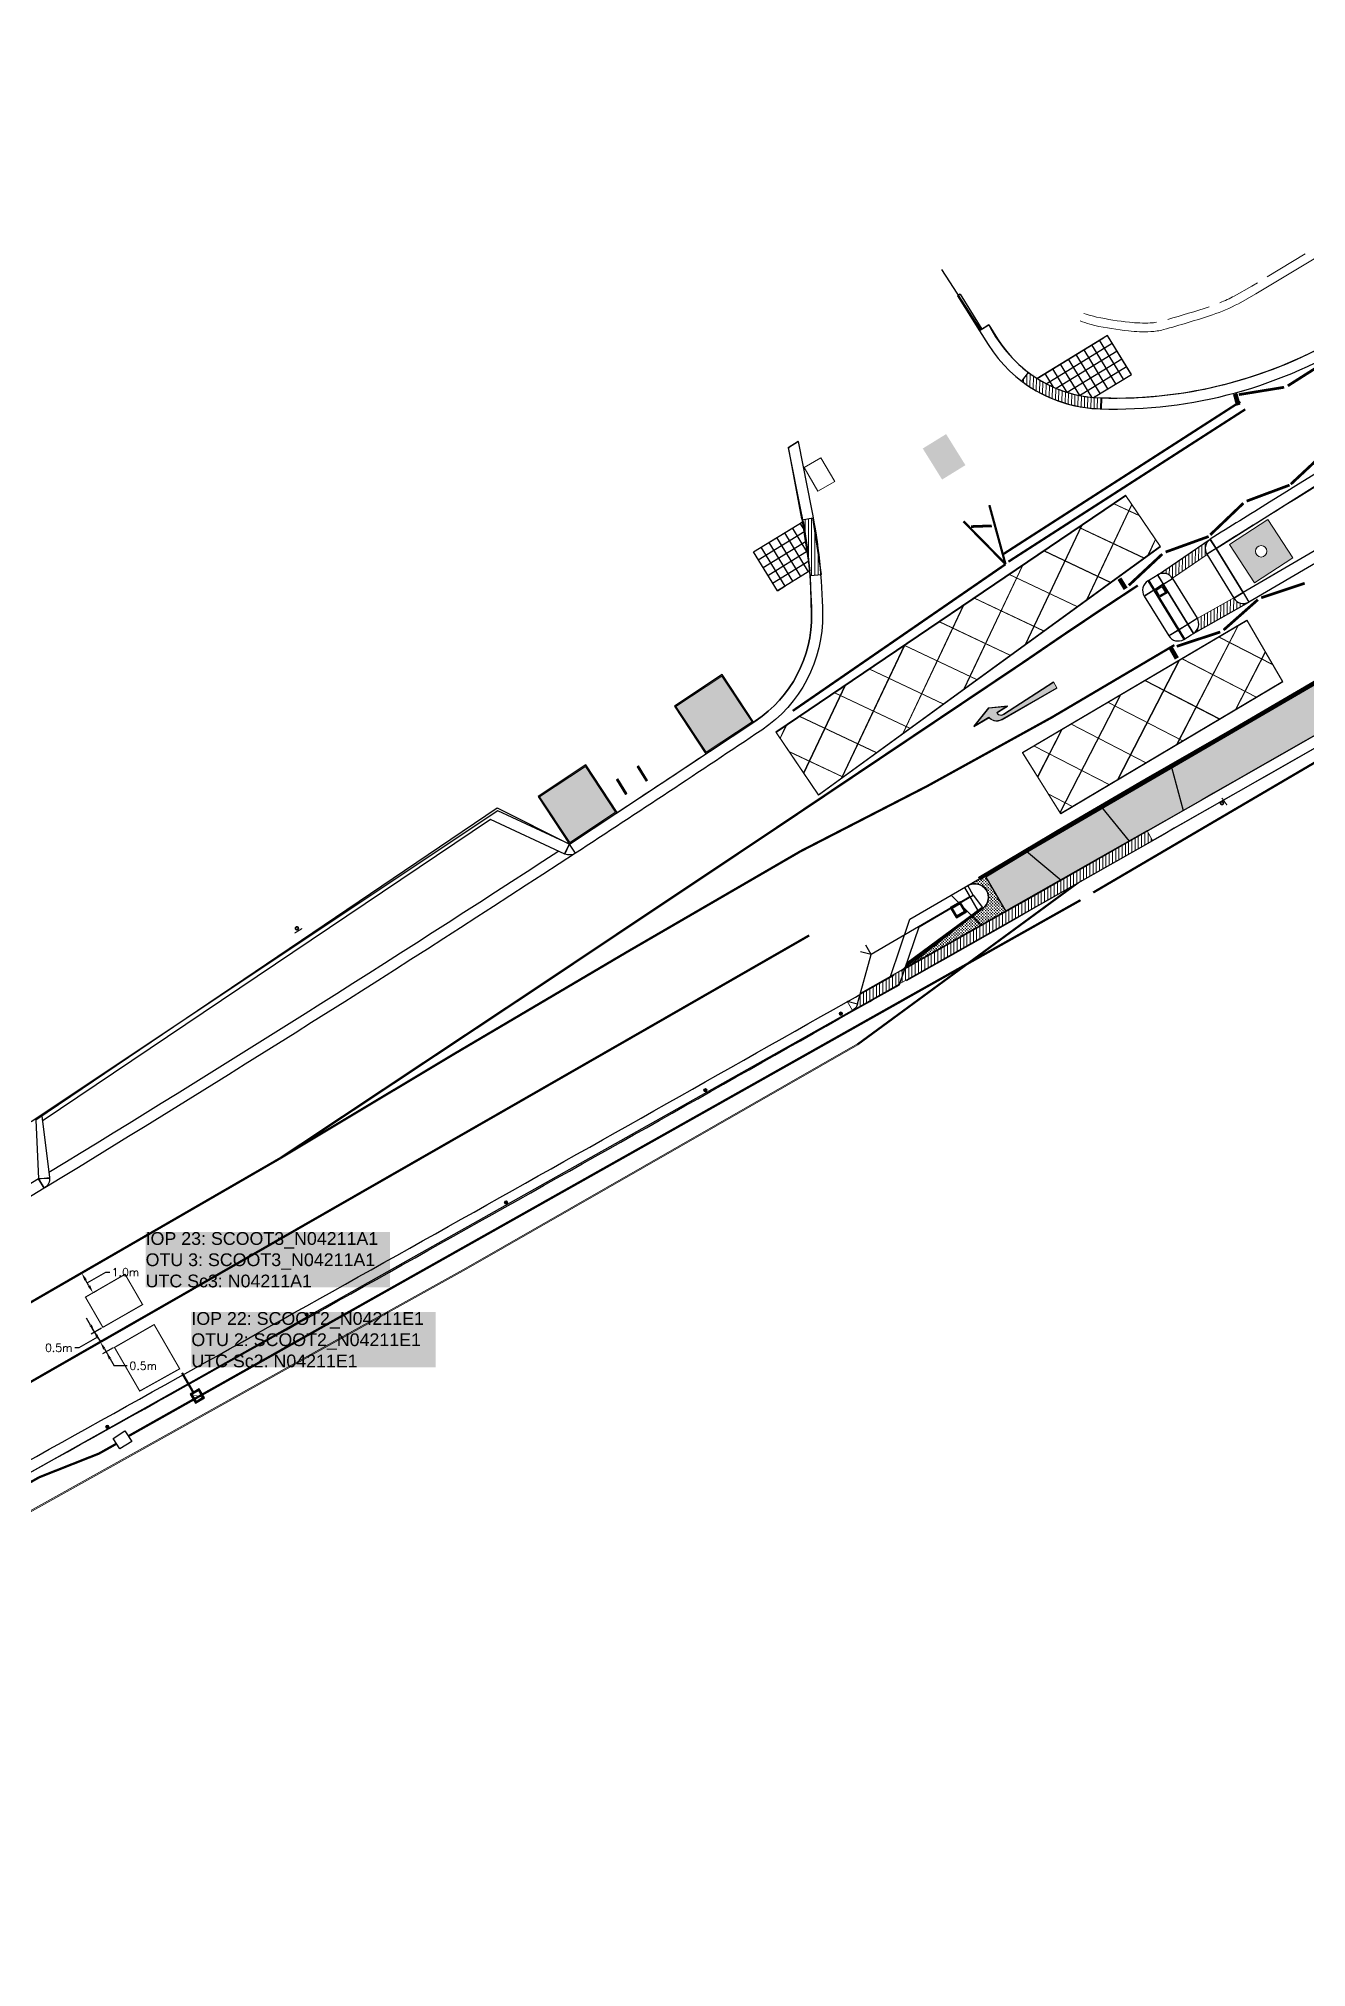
# Model space of a CAD drawing. Header units: metres. Extents: x 375221 to 375761, y 165693 to 166053.
# Drawn here: x 375391.5 to 375447, y 165784.6 to 165868.9 of the extents above; entities that cross this region are included whole.
import ezdxf

# ---------------------------------------------------------------- set-up
doc = ezdxf.new("R2010")
doc.units = ezdxf.units.M
for name, pattern in [('$0$DUCT1', [2, 1, -0.5, 0, -0.5]), ('1004', [6, 4, -2]), ('1009', [0.9, 0.6, -0.3]), ('DUCT1', [2, 1, -0.5, 0, -0.5]), ('ZIGZAG', [2, 1, 0, 1])]:
    doc.linetypes.add(name, pattern=pattern)
for name, color, linetype in [('$03 Coloured surfacing', 41, 'Continuous'), ('$03 Dimensions', 7, 'Continuous'), ('$03 DUCTS', 4, 'DUCT1'), ('$03 Existing traffic signal equipment', 3, 'Continuous'), ('$03 Loops', 1, 'Continuous'), ('$03 Proposed kerbs', 7, 'Continuous'), ('$03 Roadmarkings', 7, 'Continuous'), ('$03 Street furniture', 7, 'Continuous'), ('$03 STUDS & ZIG ZAGS', 7, 'Continuous'), ('$03 Surfacing black', 7, 'Continuous'), ('$03 Tactiles', 1, 'Continuous'), ('$03 Traffic signs', 7, 'Continuous'), ('03Revised kerbing', 7, 'Continuous'), ('1Kerbing', 7, 'Continuous'), ('bd-Hatch', 252, 'Continuous'), ('WALL', 8, 'Continuous')]:
    doc.layers.add(name, color=color, linetype=linetype)
doc.layers.add('02 GA  6 E Services -64 Communications', color=7, linetype='Continuous', lineweight=0, true_color=0xff4000)
doc.layers.add('bd-street furniture', color=7, linetype='Continuous', lineweight=30)
doc.styles.add('Arial', font='arial.ttf')
doc.styles.add('ROMANS', font='romans__.ttf')
doc.dimstyles.new('$0$STANDARD', dxfattribs={"dimtxt": 0.35, "dimasz": 0.35, "dimexe": 0.18, "dimexo": 0.0625, "dimgap": 0.09, "dimtad": 0, "dimtih": 1, "dimtoh": 1, "dimdec": 1, "dimzin": 0, "dimdsep": 46, "dimtxsty": 'ROMANS', "dimcen": 0.09, "dimclrd": 256, "dimclre": 256, "dimclrt": 256, "dimadec": 0, "dimazin": 0, "dimtfac": 1, "dimtdec": 1, "dimtofl": 0, "dimtmove": 0, "dimatfit": 3, "dimfxl": 1, "dimtolj": 1, "dimtzin": 0, "dimlwd": -1, "dimlwe": -1, "dimarcsym": 0})
pattern_1 = [(90, (375301.16046, 165714.78292), (-0.14142141, 3e-17), [])]

# ---------------------------------------------------------------- blocks, each defined once
blk = doc.blocks.new('Right turn arrow')
at = {"layer": '$03 Roadmarkings', "linetype": 'Continuous', "lineweight": 0}
h = blk.add_hatch(color=256, dxfattribs=at)
edge = h.paths.add_edge_path()
edge.add_line((-2.907, -1.002), (-3.558, -1.812))
edge.add_line((-3.558, -1.812), (-2.896, -1.42))
edge.add_arc((-2.56, -1.114), 0.455, -137.67329, -106.63278)
edge.add_arc((-2.56, -1.114), 0.455, -106.63278, -59.6065)
edge.add_line((-2.33, -1.506), (0.07, -0.129))
edge.add_line((0.07, -0.129), (-0.07, 0.129))
edge.add_line((-0.07, 0.129), (-2.25, -1.285))
edge.add_arc((-2.37, -1.099), 0.222, -121.71617, -57.02288, ccw=False)
edge.add_line((-2.487, -1.287), (-2.487, -1.287))
edge.add_arc((-2.424, -1.185), 0.12, -170.99775, -121.7153, ccw=False)
edge.add_line((-2.542, -1.204), (-2.088, -0.924))
edge.add_line((-2.088, -0.924), (-2.907, -1.002))
at = {"layer": '$03 Roadmarkings', "lineweight": 0, "flags": 128}
blk.add_lwpolyline([(0.07, -0.129), (-0.07, 0.129), (-2.25, -1.285, -0.290027), (-2.487, -1.287, -0.218403), (-2.542, -1.204), (-2.088, -0.924), (-2.907, -1.002), (-3.558, -1.812), (-2.896, -1.42, 0.136849), (-2.689, -1.549, 0.207531), (-2.33, -1.506), (-2.33, -1.506), (0.07, -0.129)], format="xyb", dxfattribs=at)
blk = doc.blocks.new('Traffic sign')
at = {"layer": '$03 Traffic signs', "linetype": 'Continuous', "const_width": 0.075}
blk.add_lwpolyline([(-0.062, 0, 1), (0.062, 0, 1)], format="xyb", close=True, dxfattribs=at)
at = {"layer": '$03 Traffic signs', "linetype": 'Continuous', "const_width": 0.05}
blk.add_lwpolyline([(0.028, 0.227), (0.202, -0.12)], dxfattribs=at)
blk = doc.blocks.new('Duct box')
at = {"layer": '$03 DUCTS', "linetype": 'Continuous', "transparency": 33554559}
h = blk.add_hatch(color=256, dxfattribs=at)
h.dxf.hatch_style = 1
h.paths.add_polyline_path([(0.175, -0.175), (-0.175, -0.175), (-0.175, 0.175), (-0.225, 0.225), (-0.225, -0.225), (0.225, -0.225)], flags=17)
h = blk.add_hatch(color=256, dxfattribs=at)
h.dxf.hatch_style = 1
h.paths.add_polyline_path([(0.225, 0.225), (-0.225, 0.225), (-0.175, 0.175), (0.175, 0.175), (0.175, -0.175), (0.225, -0.225)], flags=17)
at = {"layer": '$03 DUCTS', "linetype": 'Continuous'}
for points in [[(-0.225, -0.225), (0.225, -0.225), (0.225, 0.225), (-0.225, 0.225)], [(-0.175, -0.175), (0.175, -0.175), (0.175, 0.175), (-0.175, 0.175)]]:
    blk.add_lwpolyline(points, close=True, dxfattribs=at)
at = {"layer": '$03 DUCTS', "linetype": 'Continuous', "const_width": 0.025}
blk.add_lwpolyline([(-0.175, 0.175), (0.175, -0.175)], dxfattribs=at)
blk = doc.blocks.new('*D27')
at = {"layer": '$03 Dimensions', "linetype": 'Continuous', "transparency": 16777216}
for p, q in [((375393.46, 165814.984), (375393.562, 165815.042)), ((375393.731, 165814.389), (375393.581, 165814.649)), ((375393.656, 165814.519), (375394.465, 165814.987)), ((375394.465, 165814.987), (375394.645, 165814.987)), ((375393.96, 165814.118), (375394.062, 165814.176))]:
    blk.add_line(p, q, dxfattribs=at)
for points in [[(375393.632, 165814.678), (375393.531, 165814.62), (375393.406, 165814.952)], [(375393.782, 165814.419), (375393.681, 165814.36), (375393.906, 165814.086)]]:
    blk.add_solid(points, dxfattribs=at)
at = {"layer": 'DEFPOINTS', "color": 0, "linetype": 'Continuous', "transparency": 16777216}
for p in [(375393.406, 165814.952), (375393.406, 165814.952), (375393.906, 165814.086)]:
    blk.add_point(p, dxfattribs=at)
at = {"layer": '$03 Dimensions', "linetype": 'Continuous', "transparency": 16777216, "insert": (375395.326, 165814.987), "char_height": 0.35, "attachment_point": 5, "style": 'ROMANS'}
blk.add_mtext('\\A1;1.0m', dxfattribs=at)
blk = doc.blocks.new('*D28')
at = {"layer": '$03 Dimensions', "linetype": 'Continuous', "transparency": 16777216}
for p, q in [((375393.802, 165812.671), (375393.627, 165812.974)), ((375394.102, 165812.152), (375393.293, 165811.684)), ((375394.284, 165812.545), (375393.821, 165812.278)), ((375393.977, 165812.368), (375394.227, 165811.935)), ((375393.293, 165811.684), (375393.113, 165811.684)), ((375394.534, 165812.112), (375394.072, 165811.845)), ((375394.403, 165811.632), (375394.578, 165811.329))]:
    blk.add_line(p, q, dxfattribs=at)
for points in [[(375393.853, 165812.7), (375393.752, 165812.642), (375393.977, 165812.368)], [(375394.453, 165811.661), (375394.352, 165811.603), (375394.227, 165811.935)]]:
    blk.add_solid(points, dxfattribs=at)
at = {"layer": 'DEFPOINTS', "color": 0, "linetype": 'Continuous', "transparency": 16777216}
for p in [(375394.338, 165812.577), (375394.589, 165812.144), (375394.227, 165811.935)]:
    blk.add_point(p, dxfattribs=at)
at = {"layer": '$03 Dimensions', "linetype": 'Continuous', "transparency": 16777216, "insert": (375392.407, 165811.684), "char_height": 0.35, "attachment_point": 5, "style": 'ROMANS'}
blk.add_mtext('\\A1;0.5m', dxfattribs=at)
blk = doc.blocks.new('*D29')
at = {"layer": '$03 Dimensions', "linetype": 'Continuous', "transparency": 16777216}
for p, q in [((375394.052, 165812.238), (375393.877, 165812.541)), ((375394.534, 165812.112), (375394.072, 165811.845)), ((375394.785, 165811.679), (375394.322, 165811.412)), ((375394.653, 165811.199), (375394.828, 165810.896)), ((375395.395, 165810.896), (375394.828, 165810.896))]:
    blk.add_line(p, q, dxfattribs=at)
for points in [[(375394.103, 165812.267), (375394.002, 165812.209), (375394.227, 165811.935)], [(375394.703, 165811.228), (375394.602, 165811.17), (375394.478, 165811.502)]]:
    blk.add_solid(points, dxfattribs=at)
at = {"layer": 'DEFPOINTS', "color": 0, "linetype": 'Continuous', "transparency": 16777216}
for p in [(375394.589, 165812.144), (375394.478, 165811.502), (375394.839, 165811.71)]:
    blk.add_point(p, dxfattribs=at)
at = {"layer": '$03 Dimensions', "linetype": 'Continuous', "transparency": 16777216, "insert": (375396.102, 165810.896), "char_height": 0.35, "attachment_point": 5, "style": 'ROMANS'}
blk.add_mtext('\\A1;0.5m', dxfattribs=at)

msp = doc.modelspace()

# ---------------------------------------------------------------- hatches: boundary and pattern name
at = {"layer": '$03 Coloured surfacing', "linetype": 'Continuous', "transparency": 33554559}
h = msp.add_hatch(dxfattribs=at)
h.set_pattern_fill('AR-SAND', color=256, scale=0.01)
h.set_pattern_definition([(37.5, (375301.16032, 165714.7831), (-0.0160003, 0.4894134), [0, -0.3860801, 0, -0.43180016, 0, -0.41275015]), (7.5, (375301.1603, 165714.7831), (0.4495234, 0.7168254), [0, -0.2082801, 0, -0.3479801, 0, -0.13335005]), (327.5, (375300.8479, 165714.7831), (0.7909927, 0.0014372), [0, -0.12700005, 0, -0.4572002, 0, -0.5969002]), (317.5, (375300.8479, 165714.7831), (0.7635567, 0.2229294), [0, -0.0635, 0, -0.2997201, 0, -0.3429001])])
h.paths.add_polyline_path([(375443.598, 165838.503), (375434.775, 165833.374), (375432.943, 165832.261), (375433.82, 165830.761), (375434.701, 165831.258), (375450.614, 165840.333), (375455.064, 165842.871), (375454.06, 165844.589)])
at = {"layer": '$03 Roadmarkings', "linetype": 'Continuous', "lineweight": 0}
h = msp.add_hatch(dxfattribs=at)
h.set_pattern_fill('ANSI37', color=30, scale=0.5, angle=19.65684, style=0)
h.set_pattern_definition([(64.6568, (375301.3961, 165716.8214), (-1.43472, 0.679512), []), (154.6568, (375301.3961, 165716.8214), (-0.679512, -1.43472), [])])
h.paths.add_polyline_path([(375440.567, 165846.729), (375425.622, 165835.867), (375423.765, 165838.611), (375439.057, 165848.96)])
h = msp.add_hatch(dxfattribs=at)
h.set_pattern_fill('ANSI37', color=30, scale=0.5, angle=19.65684, style=0)
h.set_pattern_definition([(64.6568, (375301.4065, 165716.8046), (-1.43472, 0.679512), []), (154.6568, (375301.4065, 165716.8046), (-0.679512, -1.43472), [])])
h.paths.add_polyline_path([(375440.577, 165846.712), (375425.632, 165835.85), (375423.775, 165838.594), (375439.067, 165848.943)])
h = msp.add_hatch(dxfattribs=at)
h.set_pattern_fill('ANSI37', color=30, scale=0.5, angle=17.72949, style=0)
h.set_pattern_definition([(62.7295, (375301.447, 165715.7728), (-1.411055, 0.72738), []), (152.7295, (375301.447, 165715.7728), (-0.72738, -1.411055), [])])
h.paths.add_polyline_path([(375445.919, 165840.812), (375436.208, 165835.04), (375434.543, 165837.713), (375444.359, 165843.502)])
h = msp.add_hatch(dxfattribs=at)
h.set_pattern_fill('ANSI37', color=30, scale=0.5, angle=17.72949, style=0)
h.set_pattern_definition([(62.7295, (375301.4573, 165715.756), (-1.411055, 0.72738), []), (152.7295, (375301.4573, 165715.756), (-0.72738, -1.411055), [])])
h.paths.add_polyline_path([(375445.929, 165840.796), (375436.218, 165835.023), (375434.554, 165837.696), (375444.37, 165843.485)])
at = {"layer": '$03 Surfacing black', "linetype": 'Continuous', "transparency": 33554559}
h = msp.add_hatch(dxfattribs=at)
h.set_pattern_fill('CROSS', color=252, scale=0.01)
h.set_pattern_definition([(0, (375301.16032, 165714.78309), (0.063500023, 0.063500023), [0.03175001, -0.095250035]), (90, (375301.176195, 165714.76722), (-0.063500023, 0.063500023), [0.03175001, -0.095250035])])
edge = h.paths.add_edge_path()
edge.add_line((375433.82, 165830.761), (375429.41, 165828.276))
edge.add_line((375429.41, 165828.276), (375429.457, 165828.414))
edge.add_line((375429.457, 165828.414), (375432.812, 165830.893))
edge.add_arc((375432.455, 165831.376), 0.6, 306.4659, 480.31146)
edge.add_line((375432.152, 165831.894), (375432.901, 165832.332))
edge.add_line((375432.901, 165832.332), (375433.82, 165830.761))
at = {"layer": '$03 Tactiles', "linetype": 'Continuous', "transparency": 33554559}
h = msp.add_hatch(dxfattribs=at)
h.set_pattern_fill('NET', color=41, scale=0.126, angle=121.5)
h.set_pattern_definition([(121.5, (375439.3078, 165854.24772), (-0.3411, -0.209026), []), (211.5, (375439.3078, 165854.24772), (0.209026, -0.3411), [])])
edge = h.paths.add_edge_path()
edge.add_line((375439.308, 165854.248), (375438.264, 165855.954))
edge.add_line((375438.264, 165855.954), (375435.184, 165854.069))
edge.add_line((375435.184, 165854.069), (375435.386, 165853.947))
edge.add_arc((375438.133, 165858.735), 5.52, 240.15402, 265.02564)
edge.add_line((375437.655, 165853.236), (375439.308, 165854.248))
h = msp.add_hatch(dxfattribs=at)
h.set_pattern_fill('NET', color=41, scale=0.126, angle=121.5)
h.set_pattern_definition([(121.5, (375423.83005, 165844.7772), (-0.3411, -0.209026), []), (211.5, (375423.83005, 165844.7772), (0.209026, -0.3411), [])])
h.paths.add_polyline_path([(375423.831, 165844.776), (375422.783, 165846.48), (375424.962, 165847.82), (375425.005, 165847.561), (375425.145, 165846.584), (375425.211, 165845.999), (375425.244, 165845.65)])
at = {"layer": '1Kerbing', "lineweight": 0}
h = msp.add_hatch(dxfattribs=at)
h.set_pattern_fill('JIS_WOOD', color=251, scale=0.2, angle=45)
h.set_pattern_definition(pattern_1)
edge = h.paths.add_edge_path()
edge.add_arc((328611.786, 248466.938), 94979.624, 299.53128031, 299.54037785)
edge.add_line((375440.236, 165833.862), (375439.999, 165834.28))
edge.add_line((375439.999, 165834.28), (375436.358, 165832.227))
edge.add_line((375436.358, 165832.227), (375433.039, 165830.336))
edge.add_line((375433.039, 165830.336), (375430.009, 165828.617))
edge.add_line((375430.009, 165828.617), (375427.467, 165827.179))
edge.add_line((375427.467, 165827.179), (375427.34, 165826.718))
edge.add_arc((375426.958, 165826.783), 0.388, 293.86356, 350.36566, ccw=False)
h = msp.add_hatch(dxfattribs=at)
h.set_pattern_fill('JIS_WOOD', color=251, scale=0.2, angle=43.47527)
h.set_pattern_definition([(88.475266, (375297.16882, 165718.95308), (-0.14137133, 0.00376301), [])])
edge = h.paths.add_edge_path()
edge.add_arc((375438.112, 165858.688), 5.949, 239.57214, 268.93201)
edge.add_line((375438.001, 165852.74), (375438.017, 165853.221))
edge.add_arc((375438.106, 165858.681), 5.46, 232.78865, 269.05673, ccw=False)
edge.add_line((375434.805, 165854.332), (375434.518, 165853.952))
edge.add_arc((375440.07, 165861.522), 9.388, 233.73831, 238.02409)
h = msp.add_hatch(dxfattribs=at)
h.set_pattern_fill('JIS_WOOD', color=251, scale=0.2, angle=45)
h.set_pattern_definition(pattern_1)
edge = h.paths.add_edge_path()
edge.add_line((375424.921, 165847.894), (375425.274, 165845.452))
edge.add_line((375425.383, 165847.962), (375424.921, 165847.894))
edge.add_line((375425.752, 165845.49), (375425.383, 165847.962))
edge.add_line((375425.752, 165845.49), (375425.312, 165845.479))
h = msp.add_hatch(dxfattribs=at)
h.set_pattern_fill('JIS_WOOD', color=251, scale=0.2, angle=44.34866)
h.set_pattern_definition([(89.34866, (375301.16046, 165714.78292), (-0.14141227, 0.00160765), [])])
h.paths.add_polyline_path([(375442.621, 165846.363), (375442.609, 165846.381, -0.170448), (375442.542, 165846.692, -0.211098), (375442.736, 165847.021), (375440.494, 165845.498, -0.375802), (375441.104, 165845.333)])
h.paths.add_polyline_path([(375444.43, 165844.284, -0.397936), (375443.792, 165844.454), (375443.783, 165844.469), (375442.19, 165843.566, -0.4035), (375442.025, 165842.92), (375442.025, 165842.92)])
at = {"layer": 'bd-Hatch', "lineweight": 40}
h = msp.add_hatch(color=11, dxfattribs=at)
h.dxf.hatch_style = 1
h.paths.add_polyline_path([(375419.397, 165839.727), (375420.721, 165837.725), (375422.723, 165839.049), (375421.399, 165841.051)])
h = msp.add_hatch(color=11, dxfattribs=at)
h.dxf.hatch_style = 1
h.paths.add_polyline_path([(375413.433, 165835.779), (375414.758, 165833.778), (375416.759, 165835.102), (375415.435, 165837.104)])
at = {"layer": 'bd-street furniture'}
h = msp.add_hatch(color=253, dxfattribs=at)
h.dxf.hatch_style = 1
h.paths.add_polyline_path([(375432.053, 165850.277), (375431.208, 165851.635), (375430.187, 165851.005), (375431.032, 165849.647)])
at = {"layer": 'bd-street furniture', "lineweight": 40}
h = msp.add_hatch(color=254, dxfattribs=at)
h.dxf.hatch_style = 1
h.paths.add_polyline_path([(375443.601, 165846.801), (375444.695, 165845.127), (375446.369, 165846.222), (375445.275, 165847.896)])
edge = h.paths.add_edge_path(flags=16)
edge.add_arc((375444.985, 165846.511), 0.25, 0, 360)
h = msp.add_hatch(color=251, dxfattribs=at)
h.dxf.hatch_style = 1
h.paths.add_polyline_path([(375419.397, 165839.727), (375420.721, 165837.725), (375422.723, 165839.049), (375421.399, 165841.051)], flags=16)
h.paths.add_polyline_path([(375419.328, 165839.741), (375420.707, 165837.656), (375422.792, 165839.035), (375421.413, 165841.12)])
h = msp.add_hatch(color=251, dxfattribs=at)
h.dxf.hatch_style = 1
h.paths.add_polyline_path([(375413.433, 165835.779), (375414.758, 165833.778), (375416.759, 165835.102), (375415.435, 165837.104)], flags=16)
h.paths.add_polyline_path([(375413.364, 165835.793), (375414.744, 165833.708), (375416.828, 165835.088), (375415.449, 165837.173)])
at = {"layer": 'bd-street furniture'}
h = msp.add_hatch(color=251, dxfattribs=at)
h.dxf.hatch_style = 1
h.paths.add_polyline_path([(375417.695, 165837.087), (375418.096, 165836.453), (375418.155, 165836.49), (375417.755, 165837.125)])
h = msp.add_hatch(color=251, dxfattribs=at)
h.dxf.hatch_style = 1
h.paths.add_polyline_path([(375416.79, 165836.516), (375417.191, 165835.882), (375417.25, 165835.919), (375416.85, 165836.554)])
h = msp.add_hatch(color=254, dxfattribs=at)
h.dxf.hatch_style = 1
edge = h.paths.add_edge_path(flags=17)
edge.add_arc((375426.606, 165826.293), 0.066, 0, 360)
edge = h.paths.add_edge_path()
edge.add_arc((375426.606, 165826.293), 0.075, 0, 360)
h = msp.add_hatch(color=251, dxfattribs=at)
h.dxf.hatch_style = 1
edge = h.paths.add_edge_path()
edge.add_arc((375426.606, 165826.293), 0.066, 0, 360)
h = msp.add_hatch(color=254, dxfattribs=at)
h.dxf.hatch_style = 1
edge = h.paths.add_edge_path(flags=17)
edge.add_arc((375420.682, 165822.943), 0.066, 0, 360)
edge = h.paths.add_edge_path()
edge.add_arc((375420.682, 165822.943), 0.075, 0, 360)
h = msp.add_hatch(color=251, dxfattribs=at)
h.dxf.hatch_style = 1
edge = h.paths.add_edge_path()
edge.add_arc((375420.682, 165822.943), 0.066, 0, 360)
h = msp.add_hatch(color=254, dxfattribs=at)
h.dxf.hatch_style = 1
edge = h.paths.add_edge_path(flags=17)
edge.add_arc((375411.966, 165818.035), 0.066, 0, 360)
edge = h.paths.add_edge_path()
edge.add_arc((375411.966, 165818.035), 0.075, 0, 360)
h = msp.add_hatch(color=251, dxfattribs=at)
h.dxf.hatch_style = 1
edge = h.paths.add_edge_path()
edge.add_arc((375411.966, 165818.035), 0.066, 0, 360)
h = msp.add_hatch(color=254, dxfattribs=at)
h.dxf.hatch_style = 1
edge = h.paths.add_edge_path(flags=17)
edge.add_arc((375403.245, 165813.136), 0.066, 0, 360)
edge = h.paths.add_edge_path()
edge.add_arc((375403.245, 165813.136), 0.075, 0, 360)
h = msp.add_hatch(color=251, dxfattribs=at)
h.dxf.hatch_style = 1
edge = h.paths.add_edge_path()
edge.add_arc((375403.245, 165813.136), 0.066, 0, 360)
h = msp.add_hatch(color=254, dxfattribs=at)
h.dxf.hatch_style = 1
edge = h.paths.add_edge_path(flags=17)
edge.add_arc((375394.531, 165808.224), 0.066, 0, 360)
edge = h.paths.add_edge_path()
edge.add_arc((375394.531, 165808.224), 0.075, 0, 360)
h = msp.add_hatch(color=251, dxfattribs=at)
h.dxf.hatch_style = 1
edge = h.paths.add_edge_path()
edge.add_arc((375394.531, 165808.224), 0.066, 0, 360)

# ---------------------------------------------------------------- linework, layer by layer
at = {"layer": '$03 Coloured surfacing', "linetype": 'Continuous'}
msp.add_lwpolyline([(375443.598, 165838.503), (375434.775, 165833.374), (375432.943, 165832.261), (375433.82, 165830.761), (375434.701, 165831.258), (375450.614, 165840.333), (375455.064, 165842.871), (375454.06, 165844.589)], close=True, dxfattribs=at)
at = {"layer": '$03 Coloured surfacing', "color": 3, "linetype": 'Continuous'}
for points, elevation in [([(375441.062, 165837.073), (375441.579, 165835.175)], 24.9), ([(375438.003, 165835.315), (375439.212, 165833.831)], 25), ([(375434.716, 165833.393), (375436.237, 165832.129)], 25.1), ([(375431.428, 165831.476), (375432.725, 165830.181)], 25.2)]:
    msp.add_lwpolyline(points, dxfattribs=dict(at, elevation=elevation))
at = {"layer": '$03 DUCTS', "linetype": 'Continuous', "const_width": 0.1}
msp.add_lwpolyline([(375397.799, 165810.584), (375398.318, 165809.687)], dxfattribs=at)
at = {"layer": '$03 Existing traffic signal equipment', "color": 3, "linetype": '$0$DUCT1', "const_width": 0.1, "flags": 128}
for points in [[(375458.896, 165844.063), (375437.64, 165831.589)], [(375437.084, 165831.256), (375395.453, 165807.817)], [(375394.936, 165807.487), (375394.162, 165807.053), (375391.559, 165806.022), (375383.371, 165801.401), (375356.28, 165784.636)]]:
    msp.add_lwpolyline(points, dxfattribs=at)
at = {"layer": '$03 Existing traffic signal equipment', "color": 3, "linetype": 'Continuous'}
msp.add_lwpolyline([(375394.786, 165807.712), (375395.297, 165808.052), (375395.61, 165807.581), (375395.085, 165807.263)], close=True, dxfattribs=at)
at = {"layer": '$03 Loops', "linetype": 'Continuous', "const_width": 0.05}
for points in [[(375393.576, 165813.896), (375395.308, 165814.896), (375396.074, 165813.571), (375394.338, 165812.577)], [(375394.846, 165811.698), (375396.58, 165812.695), (375397.696, 165810.762), (375395.949, 165809.789)]]:
    msp.add_lwpolyline(points, close=True, dxfattribs=at)
at = {"layer": '$03 Proposed kerbs', "linetype": 'Continuous'}
for p, q in [((375431.816, 165857.75), (375431.71, 165857.683)), ((375433.079, 165856.404), (375432.669, 165856.155))]:
    msp.add_line(p, q, dxfattribs=at)
at = {"layer": '$03 Proposed kerbs'}
for points in [[(375538.592, 165915.75, 0.006058), (375519.687, 165901.887), (375506.024, 165891.612), (375484.783, 165875.593, -0.023421), (375445.351, 165848.657, 0.003049), (375442.755, 165847.034)], [(375540.425, 165913.372, 0.006085), (375521.491, 165899.49), (375507.829, 165889.215), (375466.385, 165857.961, -0.031272), (375455.299, 165850.639), (375444.443, 165844.292)], [(375549.785, 165911.152, 0.023104), (375538.377, 165903.577), (375531.879, 165898.815, 0.002061), (375525.548, 165894.095), (375511.89, 165883.823), (375468.568, 165851.153, -0.020981), (375458.58, 165844.876), (375444.844, 165837.043, -0.000931), (375429.231, 165828.148)], [(375474.722, 165867.607, -0.017129), (375445.603, 165848.248, 0.003042), (375443.018, 165846.633)], [(375476.047, 165865.849), (375466.096, 165858.344, -0.031277), (375455.059, 165851.054), (375444.201, 165844.706)], [(375483.848, 165862.075), (375468.848, 165850.763, -0.021), (375458.817, 165844.459), (375445.082, 165836.626, -0.000931), (375429.468, 165827.73)]]:
    msp.add_lwpolyline(points, format="xyb", dxfattribs=at)
at = {"layer": '$03 Proposed kerbs', "linetype": 'Continuous'}
for points in [[(375432.669, 165856.155), (375433.051, 165855.547, 0.249806), (375437.945, 165852.738, 0.150599), (375449.307, 165855.854, 0.006239), (375459.875, 165862.764, 0.199068), (375460.079, 165863.07), (375460.407, 165864.749)], [(375433.076, 165856.41), (375433.457, 165855.802, 0.249806), (375437.96, 165853.218, 0.150599), (375449.049, 165856.259, 0.006239), (375459.608, 165863.162), (375459.877, 165864.539)], [(375424.299, 165851.04), (375424.856, 165848.255, -0.044287), (375425.327, 165843.768, -0.254394), (375422.88, 165839.094, -0.002897), (375414.743, 165833.709, -0.002897)], [(375424.735, 165851.308), (375425.327, 165848.348, -0.044297), (375425.807, 165843.775, -0.254394), (375423.148, 165838.695, -0.002897), (375415.006, 165833.307, -0.002897)], [(375415.01, 165833.31, -0.261951), (375414.541, 165833.273), (375411.289, 165834.786)], [(375415.006, 165833.307, -0.008137), (375391.807, 165818.68)], [(375414.27, 165833.399, -0.007824), (375391.977, 165819.345)], [(375378.079, 165799.405, -0.004207), (375390.866, 165806.617, 0.002137), (375426.849, 165826.798, 0.000124), (375428.931, 165827.978, 0.000124)], [(375378.319, 165798.989, -0.004207), (375391.098, 165806.197, 0.002137), (375427.085, 165826.38, 0.000124), (375429.168, 165827.56)], [(375391.668, 165821.825), (375392.004, 165819.131, -0.2904), (375391.777, 165818.662), (375375.249, 165808.574)]]:
    msp.add_lwpolyline(points, format="xyb", dxfattribs=at)
for points in [[(375431.71, 165857.683), (375432.669, 165856.155)], [(375431.816, 165857.75), (375432.775, 165856.222)], [(375440.028, 165845.214), (375441.598, 165842.658)], [(375440.454, 165845.476), (375442.024, 165842.92)], [(375441.113, 165845.319), (375442.181, 165843.581)], [(375439.87, 165844.554), (375440.94, 165842.817)], [(375411.606, 165835.168), (375391.197, 165821.566)], [(375414.743, 165833.709), (375411.606, 165835.168)], [(375411.289, 165834.786), (375391.68, 165821.59)], [(375414.541, 165833.273), (375414.743, 165833.709)], [(375415.01, 165833.31), (375414.743, 165833.709)], [(375391.528, 165819.072), (375392.004, 165819.131)], [(375391.528, 165819.072), (375391.777, 165818.662)]]:
    msp.add_lwpolyline(points, dxfattribs=at)
at = {"layer": '$03 Proposed kerbs', "color": 4, "linetype": 'Continuous'}
msp.add_lwpolyline([(375424.735, 165851.308), (375424.299, 165851.04)], dxfattribs=at)
at = {"layer": '$03 Proposed kerbs', "linetype": 'Continuous'}
for centre, start, end in [((375443.018, 165846.633), 123.2586, 211.57167), ((375440.279, 165844.805), 121.56496, 211.56836), ((375440.705, 165845.067), 31.69492, 121.69492), ((375444.201, 165844.706), 210.31146, 300.29203), ((375441.773, 165843.329), 301.56835, 31.66607), ((375441.349, 165843.068), 211.56909, 301.28174)]:
    msp.add_arc(centre, 0.48, start, end, dxfattribs=at)
at = {"layer": '$03 Roadmarkings', "color": 30, "lineweight": 0, "flags": 128}
for points in [[(375440.567, 165846.729), (375425.622, 165835.867), (375423.765, 165838.611), (375439.057, 165848.96), (375440.567, 165846.729)], [(375440.577, 165846.712), (375425.632, 165835.85), (375423.775, 165838.594), (375439.067, 165848.943), (375440.577, 165846.712)], [(375445.919, 165840.812), (375436.208, 165835.04), (375434.543, 165837.713), (375444.359, 165843.502), (375445.919, 165840.812)], [(375445.929, 165840.796), (375436.218, 165835.023), (375434.554, 165837.696), (375444.37, 165843.485), (375445.929, 165840.796)]]:
    msp.add_lwpolyline(points, close=True, dxfattribs=at)
at = {"layer": '$03 Roadmarkings', "linetype": 'Continuous', "const_width": 0.1}
for points in [[(375433.805, 165845.944), (375433.098, 165848.531)], [(375433.795, 165845.961), (375431.967, 165847.821)], [(375433.196, 165847.632), (375432.297, 165847.6)], [(375433.207, 165847.615), (375432.308, 165847.583)]]:
    msp.add_lwpolyline(points, dxfattribs=at)
at = {"layer": '$03 Roadmarkings', "linetype": 'Continuous', "const_width": 0.15, "flags": 128}
for points in [[(375450.492, 165842.639), (375443.53, 165838.566, 0.006166), (375432.637, 165832.2, -7.438775)], [(375450.502, 165842.622), (375443.541, 165838.55, 0.006166), (375432.647, 165832.183, -7.438775)]]:
    msp.add_lwpolyline(points, format="xyb", dxfattribs=at)
at = {"layer": '$03 Street furniture', "linetype": 'Continuous'}
for points in [[(375431.392, 165830.936), (375431.642, 165830.503), (375432.075, 165830.752), (375431.826, 165831.185)], [(375431.461, 165830.918), (375431.66, 165830.571), (375432.007, 165830.77), (375431.807, 165831.117)]]:
    msp.add_lwpolyline(points, close=True, dxfattribs=at)
at = {"layer": '$03 STUDS & ZIG ZAGS', "linetype": 'ZIGZAG'}
for points, const_width in [([(375447.83, 165854.826), (375446.141, 165853.753)], 0.1), ([(375447.84, 165854.809), (375446.152, 165853.736)], 0.1), ([(375443.974, 165852.916), (375443.845, 165853.399)], 0.2), ([(375443.984, 165852.899), (375443.856, 165853.382)], 0.2), ([(375444.005, 165853.37), (375445.979, 165853.691)], 0.1), ([(375444.015, 165853.353), (375445.989, 165853.674)], 0.1), ([(375446.275, 165849.455), (375447.737, 165850.821)], 0.1), ([(375446.286, 165849.438), (375447.747, 165850.804)], 0.1), ([(375446.218, 165849.414), (375444.345, 165848.713)], 0.1), ([(375446.228, 165849.397), (375444.355, 165848.696)], 0.1), ([(375442.752, 165847.238), (375444.198, 165848.62)], 0.1), ([(375442.763, 165847.221), (375444.208, 165848.604)], 0.1), ([(375442.681, 165847.166), (375440.801, 165846.486)], 0.1), ([(375442.692, 165847.149), (375440.811, 165846.469)], 0.1), ([(375439.191, 165845.03), (375440.652, 165846.395)], 0.1), ([(375439.202, 165845.013), (375440.663, 165846.379)], 0.1), ([(375439.049, 165844.889), (375438.786, 165845.314)], 0.2), ([(375439.06, 165844.872), (375438.797, 165845.297)], 0.2), ([(375444.983, 165844.49), (375446.881, 165845.119)], 0.1), ([(375444.993, 165844.473), (375446.892, 165845.102)], 0.1), ([(375444.834, 165844.404), (375443.337, 165843.078)], 0.1), ([(375444.844, 165844.387), (375443.347, 165843.061)], 0.1), ([(375441.288, 165842.362), (375443.186, 165842.991)], 0.1), ([(375441.298, 165842.345), (375443.197, 165842.974)], 0.1), ([(375441.038, 165842.275), (375441.287, 165841.842)], 0.2), ([(375441.048, 165842.258), (375441.297, 165841.825)], 0.2)]:
    msp.add_lwpolyline(points, dxfattribs=dict(at, const_width=const_width))
at = {"layer": '$03 Surfacing black', "linetype": 'Continuous'}
msp.add_lwpolyline([(375433.82, 165830.761), (375429.41, 165828.276), (375429.457, 165828.414), (375432.812, 165830.893, 0.947685), (375432.152, 165831.894), (375432.901, 165832.332)], format="xyb", close=True, dxfattribs=at)
at = {"layer": '$03 Tactiles', "color": 41, "linetype": 'Continuous'}
msp.add_lwpolyline([(375439.308, 165854.248), (375438.264, 165855.954), (375435.184, 165854.069), (375435.386, 165853.947, 0.108951), (375437.655, 165853.236)], format="xyb", close=True, dxfattribs=at)
msp.add_lwpolyline([(375423.831, 165844.776), (375422.783, 165846.48), (375424.962, 165847.82), (375425.005, 165847.561), (375425.145, 165846.584), (375425.211, 165845.999), (375425.244, 165845.65)], close=True, dxfattribs=at)
at = {"layer": '$03 Traffic signs', "linetype": 'Continuous'}
for points in [[(375432.395, 165831.48), (375432.152, 165831.894)], [(375432.395, 165831.48), (375432.792, 165830.941)]]:
    msp.add_lwpolyline(points, dxfattribs=at)
at = {"linetype": '1009', "const_width": 0.1}
for points in [[(375433.717, 165846.393), (375444.071, 165853.054)], [(375433.934, 165846.057), (375444.288, 165852.718)], [(375424.502, 165839.532), (375433.805, 165845.944)]]:
    msp.add_lwpolyline(points, dxfattribs=at)
at = {"linetype": '1004', "const_width": 0.1}
for points in [[(375402.09, 165819.969, 0.001759), (375434.595, 165841.663, -0.006385), (375439.587, 165845.014)], [(375402.09, 165819.969, -0.005403), (375424.849, 165833.396, 0.021711), (375441.188, 165842.409)], [(375404.684, 165817.93, 0.000335), (375425.222, 165829.713, -0.172339)]]:
    msp.add_lwpolyline(points, format="xyb", dxfattribs=at)
for points in [[(375402.09, 165819.969), (375389.668, 165812.793)], [(375404.684, 165817.93), (375390.32, 165809.697)]]:
    msp.add_lwpolyline(points, dxfattribs=at)
at = {"layer": '02 GA  6 E Services -64 Communications', "color": 2}
msp.add_lwpolyline([(375424.998, 165850.173), (375425.601, 165849.136), (375426.336, 165849.563), (375425.732, 165850.6)], close=True, dxfattribs=at)
at = {"layer": '03Revised kerbing', "linetype": 'Continuous'}
for points in [[(375443.018, 165846.633), (375442.756, 165847.033)], [(375443.018, 165846.633), (375442.609, 165846.381)], [(375442.609, 165846.382), (375443.792, 165844.455)], [(375443.018, 165846.633), (375444.201, 165844.706)], [(375439.87, 165844.554), (375440.279, 165844.805), (375440.609, 165845.008), (375441.113, 165845.319)], [(375440.027, 165845.214), (375440.357, 165845.416), (375440.453, 165845.476)], [(375444.201, 165844.706), (375443.792, 165844.455)], [(375444.201, 165844.706), (375444.443, 165844.292)], [(375440.938, 165842.816), (375441.347, 165843.067), (375441.676, 165843.269), (375442.18, 165843.58)], [(375441.598, 165842.658), (375441.928, 165842.861), (375442.024, 165842.92)], [(375429.168, 165827.56), (375430.025, 165830.094), (375432.395, 165831.48)], [(375432.782, 165830.934), (375429.485, 165828.497)]]:
    msp.add_lwpolyline(points, dxfattribs=at)
msp.add_lwpolyline([(375428.781, 165827.915), (375429.628, 165830.418), (375432.152, 165831.894, -0.947685), (375432.812, 165830.893), (375429.457, 165828.414)], format="xyb", dxfattribs=at)
at = {"layer": '1Kerbing', "lineweight": 0}
for p, q in [((375439.999, 165834.28), (375440.236, 165833.862)), ((375426.878, 165826.845), (375427.115, 165826.428))]:
    msp.add_line(p, q, dxfattribs=at)
at = {"layer": '1Kerbing'}
for p, q in [((375414.528, 165833.279), (375414.744, 165833.708)), ((375432.25, 165831.396), (375427.933, 165828.873)), ((375426.878, 165826.845), (375427.34, 165826.718)), ((375391.777, 165818.661), (375391.528, 165819.072))]:
    msp.add_line(p, q, dxfattribs=at)
at = {"layer": '1Kerbing', "linetype": 'Continuous'}
for points in [[(375431.011, 165858.835), (375432.719, 165856.173)], [(375433.076, 165856.41), (375432.669, 165856.155)], [(375434.515, 165853.949), (375434.805, 165854.332)], [(375452.99, 165849.844), (375444.201, 165844.707), (375443.018, 165846.632), (375456.404, 165855.095)], [(375438.001, 165852.74), (375438.011, 165853.221)], [(375424.904, 165847.925), (375424.311, 165851.057)], [(375424.313, 165851.048), (375424.75, 165851.323)], [(375424.91, 165847.892), (375425.38, 165847.98)], [(375440.456, 165845.472), (375442.756, 165847.034)], [(375442.755, 165847.034), (375443.018, 165846.632), (375442.617, 165846.386)], [(375425.274, 165845.452), (375425.752, 165845.49)], [(375440.066, 165845.237), (375440.317, 165844.828), (375439.908, 165844.577)], [(375440.705, 165845.067), (375440.317, 165844.828), (375441.385, 165843.09)], [(375440.317, 165844.829), (375440.658, 165845.038), (375440.867, 165844.698), (375440.527, 165844.488), (375440.317, 165844.829)], [(375440.456, 165845.472), (375440.705, 165845.067), (375441.113, 165845.319)], [(375441.385, 165843.09), (375441.773, 165843.329), (375440.705, 165845.067)], [(375440.641, 165844.969), (375440.799, 165844.714), (375440.543, 165844.557), (375440.386, 165844.812), (375440.641, 165844.969)], [(375442.025, 165842.92), (375444.444, 165844.292)], [(375443.792, 165844.455), (375444.201, 165844.707), (375444.444, 165844.292)], [(375442.025, 165842.92), (375441.773, 165843.329), (375442.181, 165843.581)], [(375440.978, 165842.84), (375441.385, 165843.09), (375441.637, 165842.681)], [(375391.413, 165821.65), (375411.583, 165835.288)], [(375411.583, 165835.288), (375414.744, 165833.708)], [(375391.413, 165821.65), (375391.528, 165819.071)], [(375391.528, 165819.072), (375375.301, 165809.188)]]:
    msp.add_lwpolyline(points, dxfattribs=at)
at = {"layer": '1Kerbing', "lineweight": 0}
for points in [[(375425.274, 165845.452), (375424.904, 165847.925)], [(375440.236, 165833.862), (375427.185, 165826.468)]]:
    msp.add_lwpolyline(points, dxfattribs=at)
at = {"layer": '1Kerbing', "linetype": 'Continuous', "lineweight": 0}
for points in [[(375424.923, 165847.796), (375425.244, 165845.65)], [(375441.104, 165845.333), (375442.624, 165846.365)], [(375442.19, 165843.566), (375443.783, 165844.469)], [(375431.843, 165831.157), (375432.095, 165830.725), (375431.663, 165830.473), (375431.411, 165830.904), (375431.843, 165831.157)], [(375431.479, 165830.886), (375431.825, 165831.088), (375432.026, 165830.743), (375431.681, 165830.541), (375431.479, 165830.886)]]:
    msp.add_lwpolyline(points, dxfattribs=at)
at = {"layer": '1Kerbing'}
for points in [[(375425.752, 165845.49), (375425.38, 165847.98)], [(375440.237, 165833.863), (375456.732, 165843.269)], [(375439.999, 165834.28), (375427.467, 165827.179)], [(375415.01, 165833.309), (375414.744, 165833.708)], [(375432.008, 165831.811), (375432.614, 165830.775)], [(375427.933, 165828.873), (375427.471, 165829)], [(375427.933, 165828.873), (375427.691, 165829.287)], [(375427.34, 165826.718), (375427.933, 165828.873)], [(375427.185, 165826.468), (375387.009, 165803.896)], [(375392.008, 165819.086), (375391.528, 165819.072)]]:
    msp.add_lwpolyline(points, dxfattribs=at)
at = {"layer": '1Kerbing', "linetype": 'Continuous'}
msp.add_lwpolyline([(375414.744, 165833.708), (375422.881, 165839.093, 0.254394), (375425.327, 165843.768), (375425.274, 165845.452, 0.02252)], format="xyb", dxfattribs=at)
at = {"layer": '1Kerbing', "linetype": 'Continuous', "lineweight": 9}
for points in [[(375387.718, 165802.642), (375403.291, 165811.313), (375410.212, 165815.166), (375427.331, 165824.978), (375436.785, 165831.907)], [(375387.718, 165802.642), (375403.291, 165811.313), (375410.212, 165815.166), (375427.331, 165824.978), (375436.785, 165831.907)], [(375387.743, 165802.599), (375403.306, 165811.264), (375410.227, 165815.117), (375427.347, 165824.929), (375437.146, 165832.111)], [(375387.743, 165802.599), (375403.306, 165811.264), (375410.227, 165815.118), (375427.347, 165824.929), (375437.145, 165832.111)], [(375429.301, 165828.218), (375432.588, 165830.819)], [(375429.586, 165828.38), (375432.614, 165830.775)]]:
    msp.add_lwpolyline(points, dxfattribs=at)
at = {"layer": '1Kerbing'}
msp.add_lwpolyline([(375427.34, 165826.718, -0.187455), (375427.115, 165826.428)], format="xyb", dxfattribs=at)
for centre, radius, start, end in [((375438.432, 165859.114), 6, 206.78589, 237.23272), ((375438.608, 165872.633), 19.42, 267.18804, 302.52494)]:
    msp.add_arc(centre, radius, start, end, dxfattribs=at)
at = {"layer": '1Kerbing', "linetype": 'Continuous'}
msp.add_arc((375438.13, 165858.74), 6.002, 232.97197, 268.77155, dxfattribs=at)
at = {"layer": '1Kerbing', "linetype": 'Continuous', "lineweight": 0}
msp.add_arc((375438.133, 165858.735), 5.52, 237.70772, 265.02565, dxfattribs=at)
at = {"layer": 'bd-street furniture', "lineweight": 0}
for points in [[(375443.601, 165846.801), (375444.695, 165845.127), (375446.369, 165846.222), (375445.275, 165847.896), (375443.601, 165846.801)], [(375419.397, 165839.727), (375420.721, 165837.725), (375422.723, 165839.049), (375421.399, 165841.051), (375419.397, 165839.727)], [(375413.433, 165835.779), (375414.758, 165833.778), (375416.759, 165835.102), (375415.435, 165837.104), (375413.433, 165835.779)]]:
    msp.add_lwpolyline(points, dxfattribs=at)
at = {"layer": 'bd-street furniture', "lineweight": 30}
for points in [[(375419.328, 165839.741), (375420.707, 165837.656), (375422.792, 165839.035), (375421.413, 165841.12), (375419.328, 165839.741)], [(375413.364, 165835.793), (375414.744, 165833.708), (375416.828, 165835.088), (375415.449, 165837.173), (375413.364, 165835.793)]]:
    msp.add_lwpolyline(points, dxfattribs=at)
at = {"layer": 'bd-street furniture', "lineweight": 5}
for points in [[(375417.695, 165837.087), (375418.096, 165836.453), (375418.155, 165836.49), (375417.755, 165837.125), (375417.695, 165837.087)], [(375416.79, 165836.516), (375417.191, 165835.882), (375417.25, 165835.919), (375416.85, 165836.554), (375416.79, 165836.516)]]:
    msp.add_lwpolyline(points, dxfattribs=at)
at = {"layer": 'bd-street furniture', "lineweight": 0}
for centre, radius in [((375444.985, 165846.511), 0.25), ((375426.606, 165826.293), 0.075), ((375426.606, 165826.293), 0.066), ((375420.682, 165822.943), 0.075), ((375420.682, 165822.943), 0.066), ((375411.966, 165818.035), 0.075), ((375411.966, 165818.035), 0.066), ((375403.245, 165813.136), 0.075), ((375403.245, 165813.136), 0.066), ((375394.531, 165808.224), 0.075), ((375394.531, 165808.224), 0.066)]:
    msp.add_circle(centre, radius, dxfattribs=at)
at = {"layer": 'WALL', "color": 7, "lineweight": 0, "flags": 128}
msp.add_lwpolyline([(375444.757, 165857.775), (375452.518, 165862.434), (375459.076, 165866.525), (375464.335, 165870.319), (375471.328, 165875.475), (375476.233, 165879.169), (375476.791, 165880.156), (375476.76, 165880.815), (375476.468, 165881.424), (375476.344, 165881.562)], dxfattribs=at)
at = {"layer": 'WALL', "color": 7, "lineweight": 0}
for points in [[(375445.252, 165858.516), (375446.91, 165859.511)], [(375444.571, 165858.107), (375444.819, 165858.256)]]:
    msp.add_lwpolyline(points, dxfattribs=at)
at = {"layer": 'WALL', "color": 7, "lineweight": 0, "flags": 128}
for points in [[(375444.757, 165857.775), (375443.986, 165857.338), (375443.986, 165857.338, -0.041207), (375442.856, 165856.854), (375442.856, 165856.854), (375442.856, 165856.854, -0.014064), (375440.712, 165856.204), (375440.712, 165856.204, -0.055768), (375440.152, 165856.116, -0.03809), (375439.181, 165856.148), (375439.181, 165856.148, -0.024849), (375437.71, 165856.383), (375437.71, 165856.383), (375437.71, 165856.383, -0.018285), (375437.496, 165856.436), (375437.496, 165856.436, -0.009144), (375437.064, 165856.586)], [(375444.571, 165858.107), (375443.808, 165857.674, -0.024328), (375443.183, 165857.381, -0.024328)], [(375440.407, 165856.525, -0.031538), (375440.136, 165856.496), (375440.136, 165856.496, -0.03809), (375439.222, 165856.526), (375439.222, 165856.526, -0.024849), (375437.789, 165856.755, -0.018285), (375437.601, 165856.801, -0.008222), (375437.234, 165856.914)], [(375442.71, 165857.206, -0.01202), (375440.897, 165856.649, -0.01202)]]:
    msp.add_lwpolyline(points, format="xyb", dxfattribs=at)

# ---------------------------------------------------------------- block references
at = {"layer": '$03 DUCTS', "linetype": 'Continuous', "rotation": 31.28786061344836}
msp.add_blockref('Duct box', (375398.469, 165809.574), dxfattribs=at)
at = {"layer": '$03 Roadmarkings', "linetype": 'Continuous'}
for p in [(375435.973, 165840.67), (375435.983, 165840.653)]:
    msp.add_blockref('Right turn arrow', p, dxfattribs=at)
at = {"layer": '$03 Traffic signs', "linetype": 'Continuous'}
for p, rotation in [((375443.27, 165835.499), 8.908547518839612), ((375402.823, 165830.025), 275.0725803582271)]:
    msp.add_blockref('Traffic sign', p, dxfattribs=dict(at, rotation=rotation))

# ---------------------------------------------------------------- texts
at = {"char_height": 0.55734, "attachment_point": 1, "style": 'Arial', "bg_fill": 1, "box_fill_scale": 1, "bg_fill_color": 7, "bg_fill_true_color": 16777215, "bg_fill_transparency": 0}
for s, insert in [('{\\C1;IOP 23: SCOOT3_N04211A1\\POTU 3: SCOOT3_N04211A1\\PUTC Sc3: N04211A1}', (375396.207, 165816.739)), ('{\\C1;IOP 22: SCOOT2_N04211E1\\POTU 2: SCOOT2_N04211E1\\PUTC Sc2: N04211E1}', (375398.207, 165813.242))]:
    msp.add_mtext_dynamic_manual_height_columns(s, width=10.6808, gutter_width=2.787, heights=[0], dxfattribs=dict(at, insert=insert))

# ---------------------------------------------------------------- dimensions: what is measured, and where the dimension line sits
at = {"layer": '$03 Dimensions', "linetype": 'Continuous'}
for p1, p2, distance, picture, middle in [((375393.906, 165814.086), (375393.406, 165814.952), 0, '*D27', (375394.735, 165814.987)), ((375394.338, 165812.577), (375394.589, 165812.144), -0.417, '*D28', (375393.023, 165811.684))]:
    dim = msp.add_aligned_dim(p1=p1, p2=p2, distance=distance, dimstyle='$0$STANDARD', override={"dimpost": 'm', "dimtmove": 1}, dxfattribs=at)
    dim.commit()
    dim.dimension.update_dxf_attribs({"geometry": picture, "text_midpoint": middle})
dim = msp.add_linear_dim(base=(375394.478, 165811.502), p1=(375394.589, 165812.144), p2=(375394.839, 165811.71), angle=300.01662, dimstyle='$0$STANDARD', override={"dimpost": 'm', "dimtmove": 1}, dxfattribs=at)
dim.commit()
dim.dimension.update_dxf_attribs({"geometry": '*D29', "text_midpoint": (375395.842, 165811.347), "dimtype": 161})

doc.saveas('drawing.dxf')
